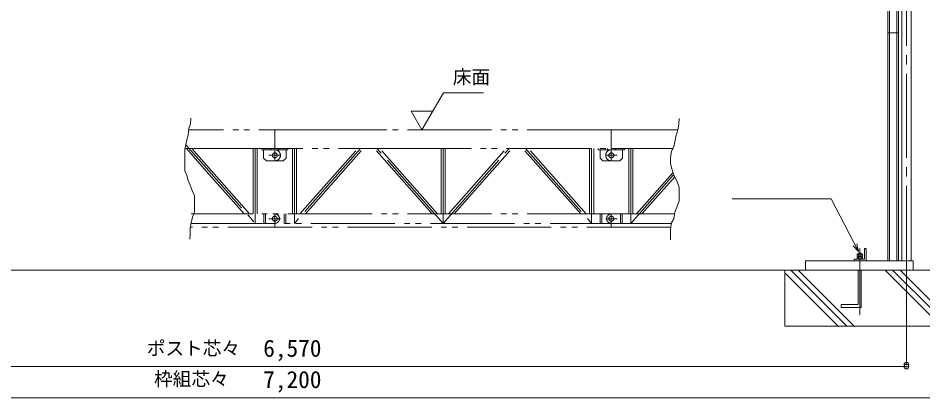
# Model space of a CAD drawing. Units: millimetres, scale not verified. Extents: x -10247 to 10142, y -7132 to 7111.
# Drawn here: x -4517 to 323, y -3775 to -1743 of the extents above; entities that cross this region are included whole.
import ezdxf
from ezdxf.enums import TextEntityAlignment as Align

# ---------------------------------------------------------------- set-up
doc = ezdxf.new("R2010")
doc.units = ezdxf.units.MM
doc.header["$LTSCALE"] = 50
doc.header["$PDMODE"] = 32
doc.header["$PDSIZE"] = 25
doc.linetypes.add('CHAIN2', pattern=[12, 9, -1, 1, -1])
doc.linetypes.add('DOUBLE_CHAIN2', pattern=[12.8, 9, -1, 0.6, -0.6, 0.6, -1])
doc.layers.add('0-0_1', color=4, linetype='Continuous', lineweight=18)
doc.layers.add('1-0_SPLIN', color=7, linetype='Continuous', lineweight=18)
doc.styles.add('ＭＳ ゴシック', font='')
doc.styles.get('ＭＳ ゴシック').set_extended_font_data('MS Gothic')

msp = doc.modelspace()

# ---------------------------------------------------------------- linework, layer by layer
at = {"layer": '0-0_1', "lineweight": 9}
for p, q in [((235.51, -2993.48), (235.51, -3597.43)), ((-6334.49, -3607.41), (235.51, -3607.41)), ((-6649.49, -3774.93), (550.51, -3774.93))]:
    msp.add_line(p, q, dxfattribs=at)
at = {"layer": '0-0_1'}
for p in [(235.51, -3597.43), (235.51, -3607.41)]:
    msp.add_point(p, dxfattribs=at)
at = {"layer": '1-0_SPLIN', "color": 2, "linetype": 'CHAIN2'}
for p, q in [((235.51, -3091.04), (235.51, 2444.16)), ((-3619.7, -2421.05), (-3248.71, -2841.04)), ((-3248.71, -2841.04), (-3248.71, -2441.04)), ((-3143.71, -2447.04), (-3143.71, -2507.04)), ((-3038.71, -2841.04), (-3038.71, -2441.04)), ((-2243.71, -2841.04), (-2597.04, -2441.04)), ((-2243.71, -2841.04), (-2243.71, -2441.04)), ((-2243.71, -2841.04), (-1890.38, -2441.04)), ((-1802.04, -2441.04), (-1448.71, -2841.04)), ((-1448.71, -2841.04), (-1448.71, -2441.04)), ((-1343.71, -2447.04), (-1343.71, -2507.04)), ((-3113.71, -2477.04), (-3175.5, -2477.04)), ((-1373.71, -2477.04), (-1311.91, -2477.04)), ((-3143.71, -2791.04), (-3143.71, -2841.04)), ((-1343.71, -2791.04), (-1343.71, -2841.04)), ((-3113.71, -2816.04), (-3175.5, -2816.04)), ((-1373.71, -2816.04), (-1311.91, -2816.04)), ((-14.49, -2976.04), (-14.49, -3331.06))]:
    msp.add_line(p, q, dxfattribs=at)
at = {"layer": '1-0_SPLIN'}
for p, q in [((136.01, -3041.04), (136.01, -1550.58)), ((145.01, -3041.04), (145.01, -1550.58)), ((183.01, -3041.04), (183.01, -1550.58)), ((192.01, -3041.04), (192.01, -1550.58)), ((211.21, -3041.04), (211.21, -1550.58)), ((259.81, -3041.04), (259.81, -1550.58)), ((192.01, -1821.04), (136.01, -1821.04)), ((-6.49, -3002.84), (-22.49, -3002.84)), ((-21.42, -3017.19), (-21.42, -3006.04)), ((-21.42, -3020.9), (-21.42, -3032.04)), ((-7.56, -3017.19), (-7.56, -3006.04)), ((-7.56, -3020.9), (-7.56, -3032.04))]:
    msp.add_line(p, q, dxfattribs=at)
at = {"layer": '1-0_SPLIN', "color": 4, "lineweight": 9}
for p, q in [((-2240.83, -2143.05), (-2026.54, -2143.05)), ((-21.2, -2991.72), (-30.2, -2951.3)), ((-21.2, -2991.72), (-49.21, -2961.21))]:
    msp.add_line(p, q, dxfattribs=at)
at = {"layer": '1-0_SPLIN', "color": 2, "linetype": 'DOUBLE_CHAIN2'}
for p, q in [((-3143.71, -2341.04), (-3143.71, -2441.04)), ((-1343.71, -2341.04), (-1343.71, -2441.04)), ((-3259.56, -2791.04), (-3259.56, -2441.04)), ((-3237.86, -2791.04), (-3237.86, -2441.04)), ((-3163.71, -2447.04), (-3163.71, -2441.04)), ((-3123.71, -2447.04), (-3123.71, -2441.04)), ((-3049.56, -2791.04), (-3049.56, -2441.04)), ((-3027.86, -2791.04), (-3027.86, -2441.04)), ((-3009.02, -2791.04), (-2699.85, -2441.04)), ((-2980.06, -2791.04), (-2670.9, -2441.04)), ((-2302.35, -2791.04), (-2611.52, -2441.04)), ((-2273.4, -2791.04), (-2582.56, -2441.04)), ((-2254.56, -2791.04), (-2254.56, -2441.04)), ((-2232.86, -2791.04), (-2232.86, -2441.04)), ((-2214.02, -2791.04), (-1904.85, -2441.04)), ((-2185.06, -2791.04), (-1875.9, -2441.04)), ((-1507.35, -2791.04), (-1816.52, -2441.04)), ((-1478.4, -2791.04), (-1787.56, -2441.04)), ((-1459.56, -2791.04), (-1459.56, -2441.04)), ((-1437.86, -2791.04), (-1437.86, -2441.04)), ((-1363.71, -2447.04), (-1363.71, -2441.04)), ((-1323.71, -2447.04), (-1323.71, -2441.04)), ((-1249.56, -2791.04), (-1249.56, -2441.04)), ((-1227.86, -2791.04), (-1227.86, -2441.04)), ((-3098.71, -2507.04), (-3143.71, -2507.04)), ((-3083.71, -2492.04), (-3098.71, -2507.04)), ((-1403.71, -2492.04), (-1388.71, -2507.04)), ((-1388.71, -2507.04), (-1343.71, -2507.04)), ((-1209.02, -2791.04), (-1013.82, -2570.07)), ((-1004.56, -2592.36), (-1180.06, -2791.04)), ((-3202.71, -2791.04), (-3202.71, -2841.04)), ((-3193.71, -2791.04), (-3193.71, -2841.04)), ((-3093.71, -2791.04), (-3093.71, -2841.04)), ((-3084.71, -2791.04), (-3084.71, -2841.04)), ((-1402.71, -2791.04), (-1402.71, -2841.04)), ((-1393.71, -2791.04), (-1393.71, -2841.04)), ((-1293.71, -2791.04), (-1293.71, -2841.04)), ((-1284.71, -2791.04), (-1284.71, -2841.04)), ((-3143.71, -2841.04), (-3143.71, -2861.04)), ((-1343.71, -2841.04), (-1343.71, -2861.04)), ((-1024.51, -2861.04), (-3590.74, -2861.04))]:
    msp.add_line(p, q, dxfattribs=at)
at = {"layer": '1-0_SPLIN', "color": 2}
for p, q in [((-20.89, -3006.04), (-20.89, -3001.24)), ((-8.09, -3006.04), (-8.09, -3001.24)), ((-382.96, -3091.04), (-82.96, -3391.04)), ((-344.14, -3091.04), (-44.49, -3390.69)), ((121.51, -3091.04), (385.51, -3355.04)), ((161.51, -3091.04), (385.51, -3315.04)), ((201.51, -3091.04), (385.51, -3275.04)), ((-414.49, -3105.88), (-129.33, -3391.04))]:
    msp.add_line(p, q, dxfattribs=at)
at = {"layer": '1-0_SPLIN', "color": 4, "lineweight": 9}
for points in [[(-2298.56, -2241.05), (-2414.03, -2241.05), (-2356.3, -2341.05), (-2240.83, -2143.05)], [(-21.2, -2991.72), (-168.18, -2710.01), (-696.18, -2710.01)]]:
    msp.add_lwpolyline(points, dxfattribs=at)
at = {"layer": '1-0_SPLIN', "color": 2, "linetype": 'DOUBLE_CHAIN2'}
for points in [[(-3592.81, -2277.96), (-3595.34, -2308.35), (-3602.94, -2333.68), (-3608, -2369.13), (-3614.33, -2394.46), (-3619.4, -2419.78), (-3625.73, -2446.38), (-3625.73, -2483.1), (-3625.73, -2509.69), (-3625.73, -2535.01), (-3625.73, -2560.34), (-3614.33, -2584.4), (-3608, -2610.99), (-3596.61, -2637.58), (-3585.21, -2665.44), (-3573.81, -2694.56), (-3572.55, -2722.42), (-3572.55, -2751.54), (-3572.55, -2779.4), (-3583.94, -2808.53), (-3590.28, -2837.65), (-3596.61, -2865.51), (-3596.61, -2900.96), (-3597.87, -2926.29)], [(-980.83, -2280.5), (-982.09, -2310.89), (-987.16, -2341.28), (-998.56, -2376.73), (-1003.62, -2404.59), (-1009.95, -2431.18), (-1021.35, -2455.24), (-1026.41, -2490.69), (-1026.41, -2522.35), (-1020.08, -2548.94), (-1009.95, -2583.13), (-992.22, -2613.52), (-980.83, -2648.98), (-980.83, -2684.43), (-980.83, -2719.89), (-992.22, -2754.08), (-1003.62, -2780.67), (-1009.95, -2816.12), (-1021.35, -2838.91), (-1026.41, -2874.37), (-1026.41, -2904.76), (-1026.41, -2930.09)], [(-987.12, -2341.04), (-1343.71, -2341.04), (-2543.71, -2341.04), (-2778.71, -2341.04), (-3443.71, -2341.04), (-3603.99, -2341.04)], [(-3624.46, -2441.04), (-3443.71, -2441.04), (-2778.71, -2441.04), (-2543.71, -2441.04), (-1343.71, -2441.04), (-1014.62, -2441.04)], [(-3307.35, -2791.04), (-3508.71, -2563.09), (-3616.52, -2441.04)], [(-3278.4, -2791.04), (-3508.71, -2530.32), (-3587.56, -2441.04)], [(-3203.71, -2447.04), (-3213.71, -2447.04), (-3213.71, -2441.04)], [(-3143.71, -2447.04), (-3203.71, -2447.04), (-3203.71, -2492.04)], [(-3143.71, -2447.04), (-3083.71, -2447.04), (-3083.71, -2492.04)], [(-3083.71, -2447.04), (-3073.71, -2447.04), (-3073.71, -2441.04)], [(-1403.71, -2447.04), (-1413.71, -2447.04), (-1413.71, -2441.04)], [(-1343.71, -2447.04), (-1403.71, -2447.04), (-1403.71, -2492.04)], [(-1343.71, -2447.04), (-1283.71, -2447.04), (-1283.71, -2492.04)], [(-1283.71, -2447.04), (-1273.71, -2447.04), (-1273.71, -2441.04)], [(-3203.71, -2492.04), (-3188.71, -2507.04), (-3143.71, -2507.04)], [(-1283.71, -2492.04), (-1298.71, -2507.04), (-1343.71, -2507.04)], [(-1005.47, -2791.04), (-1343.71, -2791.04), (-3590.74, -2791.04)], [(-3590.74, -2841.04), (-1343.71, -2841.04), (-1021.65, -2841.04)]]:
    msp.add_lwpolyline(points, dxfattribs=at)
at = {"layer": '1-0_SPLIN', "color": 2, "linetype": 'CHAIN2'}
for points in [[(-2685.38, -2441.04), (-3038.71, -2841.04), (-3038.71, -2441.04)], [(-1010.19, -2582.34), (-1238.71, -2841.04), (-1238.71, -2441.04)]]:
    msp.add_lwpolyline(points, dxfattribs=at)
at = {"layer": '1-0_SPLIN', "color": 2}
for points in [[(-44.49, -3041.04), (-44.49, -3032.04), (11.51, -3032.04), (11.51, -2976.04), (20.51, -2976.04), (20.51, -3041.04)], [(-8604.53, -3091.04), (-1699.49, -3091.04), (4507.43, -3091.04)], [(385.51, -3091.04), (385.51, -3391.04), (-414.49, -3391.04), (-414.49, -3091.04)], [(-6.49, -3091.04), (-6.49, -3291.04), (-114.49, -3291.04), (-114.49, -3275.04), (-22.49, -3275.04), (-22.49, -3091.04)]]:
    msp.add_lwpolyline(points, dxfattribs=at)
at = {"layer": '1-0_SPLIN'}
for points in [[(270.51, -3091.04), (270.51, -3041.04), (-304.49, -3041.04), (-304.49, -3091.04)], [(-25.13, -3019.04), (-28.35, -3017.19), (-28.35, -3006.04), (-0.63, -3006.04), (-0.63, -3017.19), (-3.85, -3019.04)], [(-6.49, -3006.04), (-6.49, -3002.84), (-8.09, -3001.24), (-20.89, -3001.24), (-22.49, -3002.84), (-22.49, -3006.04)]]:
    msp.add_lwpolyline(points, dxfattribs=at)
msp.add_lwpolyline([(-0.63, -3020.9), (-3.85, -3019.04), (-25.13, -3019.04), (-28.35, -3020.9), (-28.35, -3032.04), (-0.63, -3032.04)], close=True, dxfattribs=at)
at = {"layer": '1-0_SPLIN', "color": 2, "linetype": 'DOUBLE_CHAIN2'}
for centre in [(-3143.71, -2477.04), (-1343.71, -2477.04), (-3143.71, -2816.04), (-1343.71, -2816.04)]:
    msp.add_circle(centre, 13.25, dxfattribs=at)
for centre, radius, start, end in [((-3143.71, -2477.04), 30, 270, 90), ((-1343.71, -2477.04), 30, 90, 270), ((-3143.71, -2816.04), 25, 270, 90), ((-1343.71, -2816.04), 25, 90, 270)]:
    msp.add_arc(centre, radius, start, end, dxfattribs=at)
at = {"layer": '1-0_SPLIN'}
for centre, radius, start, end in [((-27.46, -3009.74), 9.59, 284.06671, 309.06642), ((-27.46, -3028.35), 9.59, 50.93359, 75.9333), ((-14.49, -3005.19), 13.86, 240.0006, 299.99942), ((-14.49, -3032.9), 13.86, 60.0006, 119.99942), ((-1.52, -3009.74), 9.59, 230.93556, 255.93736), ((-1.52, -3028.35), 9.59, 104.06265, 129.06445)]:
    msp.add_arc(centre, radius, start, end, dxfattribs=at)

# ---------------------------------------------------------------- texts
at = {"layer": '0-0_1', "style": 'ＭＳ ゴシック'}
for s, p in [('6,570', (-3205.74, -3582.41)), ('7,200', (-3205.74, -3749.93))]:
    msp.add_text(s, height=91.64, dxfattribs=at).set_placement(p, align=Align.BOTTOM_LEFT)
at = {"layer": '1-0_SPLIN', "color": 4, "style": 'ＭＳ ゴシック'}
for s, p in [('床面', (-2191.61, -2116.21)), ('ポスト芯々', (-3828.99, -3568.27)), ('枠組芯々', (-3789.77, -3732.07))]:
    msp.add_text(s, height=73.31, dxfattribs=at).set_placement(p, align=Align.BOTTOM_LEFT)

doc.saveas('drawing.dxf')
